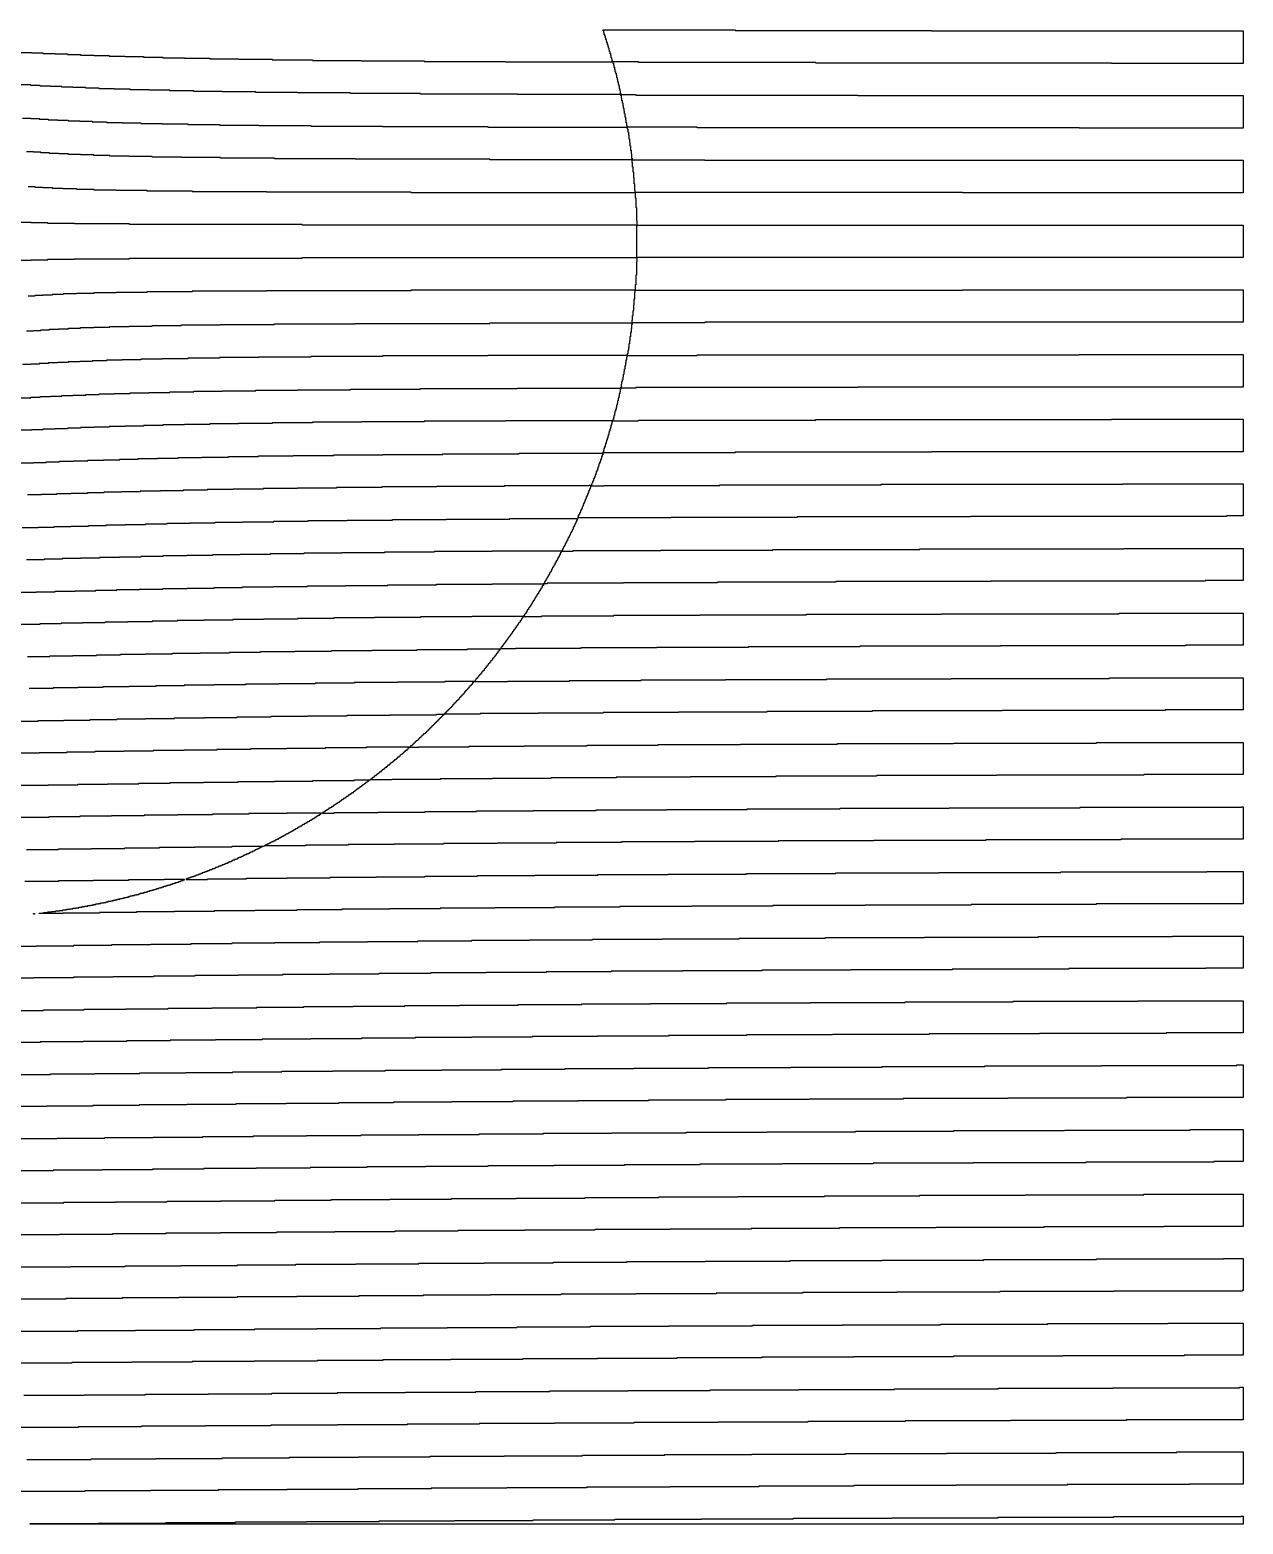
# Model space of a CAD drawing. Extents: x 600 to 5400, y 600 to 5400.
# Drawn here: x 3130 to 5400, y 600 to 3395 of the extents above; entities that cross this region are included whole.
import ezdxf

# ---------------------------------------------------------------- set-up
doc = ezdxf.new("R2010")
doc.units = 0
doc.layers.add('LG_11_W2000_ZP600_INV_LG', color=5, linetype='CONTINUOUS')

msp = doc.modelspace()

# ---------------------------------------------------------------- linework, layer by layer
at = {"layer": 'LG_11_W2000_ZP600_INV_LG'}
for points in [[(4450, 3395), (4450, 3394), (4817, 3394), (4817, 3393), (5400, 3393), (5400, 3332), (5154, 3332), (5154, 3333), (4601, 3333), (4601, 3334), (4269, 3334), (4269, 3335), (4221, 3335), (4221, 3336), (4220, 3336), (4220, 3340), (4219, 3340), (4219, 3343), (4218, 3343), (4218, 3347), (4217, 3347), (4217, 3350), (4216, 3350), (4216, 3354), (4215, 3354), (4215, 3357), (4214, 3357), (4214, 3361), (4213, 3361), (4213, 3364), (4212, 3364), (4212, 3367), (4211, 3367), (4211, 3371), (4210, 3371), (4210, 3374), (4209, 3374), (4209, 3377), (4208, 3377), (4208, 3380), (4207, 3380), (4207, 3383), (4206, 3383), (4206, 3386), (4205, 3386), (4205, 3390), (4204, 3390), (4204, 3393), (4203, 3393), (4203, 3395)], [(4264, 3274), (4264, 3273), (4679, 3273), (4679, 3272), (5400, 3272), (5400, 3211), (5093, 3211), (5093, 3212), (4379, 3212), (4379, 3213), (4248, 3213), (4248, 3216), (4247, 3216), (4247, 3221), (4246, 3221), (4246, 3227), (4245, 3227), (4245, 3232), (4244, 3232), (4244, 3238), (4243, 3238), (4243, 3243), (4242, 3243), (4242, 3248), (4241, 3248), (4241, 3253), (4240, 3253), (4240, 3258), (4239, 3258), (4239, 3262), (4238, 3262), (4238, 3267), (4237, 3267), (4237, 3272), (4236, 3272), (4236, 3274)], [(4393, 3152), (4393, 3151), (5400, 3151), (5400, 3090), (4875, 3090), (4875, 3091), (4263, 3091), (4263, 3095), (4262, 3095), (4262, 3107), (4261, 3107), (4261, 3118), (4260, 3118), (4260, 3129), (4259, 3129), (4259, 3138), (4258, 3138), (4258, 3147), (4257, 3147), (4257, 3152)], [(5400, 3030), (5400, 2969), (4266, 2969), (4266, 3030)], [(5400, 2909), (5400, 2848), (4393, 2848), (4393, 2847), (4257, 2847), (4257, 2852), (4258, 2852), (4258, 2861), (4259, 2861), (4259, 2870), (4260, 2870), (4260, 2881), (4261, 2881), (4261, 2892), (4262, 2892), (4262, 2904), (4263, 2904), (4263, 2908), (4875, 2908), (4875, 2909)], [(5400, 2788), (5400, 2727), (4679, 2727), (4679, 2726), (4264, 2726), (4264, 2725), (4236, 2725), (4236, 2727), (4237, 2727), (4237, 2732), (4238, 2732), (4238, 2737), (4239, 2737), (4239, 2741), (4240, 2741), (4240, 2746), (4241, 2746), (4241, 2751), (4242, 2751), (4242, 2756), (4243, 2756), (4243, 2761), (4244, 2761), (4244, 2767), (4245, 2767), (4245, 2772), (4246, 2772), (4246, 2778), (4247, 2778), (4247, 2783), (4248, 2783), (4248, 2786), (4379, 2786), (4379, 2787), (5093, 2787), (5093, 2788)], [(5400, 2667), (5400, 2606), (4817, 2606), (4817, 2605), (4450, 2605), (4450, 2604), (4203, 2604), (4203, 2606), (4204, 2606), (4204, 2609), (4205, 2609), (4205, 2613), (4206, 2613), (4206, 2616), (4207, 2616), (4207, 2619), (4208, 2619), (4208, 2622), (4209, 2622), (4209, 2625), (4210, 2625), (4210, 2628), (4211, 2628), (4211, 2632), (4212, 2632), (4212, 2635), (4213, 2635), (4213, 2638), (4214, 2638), (4214, 2642), (4215, 2642), (4215, 2645), (4216, 2645), (4216, 2649), (4217, 2649), (4217, 2652), (4218, 2652), (4218, 2656), (4219, 2656), (4219, 2659), (4220, 2659), (4220, 2663), (4221, 2663), (4221, 2664), (4269, 2664), (4269, 2665), (4601, 2665), (4601, 2666), (5154, 2666), (5154, 2667)], [(5400, 2546), (5400, 2486), (5369, 2486), (5369, 2485), (4890, 2485), (4890, 2484), (4566, 2484), (4566, 2483), (4330, 2483), (4330, 2482), (4156, 2482), (4156, 2484), (4157, 2484), (4157, 2487), (4158, 2487), (4158, 2489), (4159, 2489), (4159, 2491), (4160, 2491), (4160, 2493), (4161, 2493), (4161, 2496), (4162, 2496), (4162, 2498), (4163, 2498), (4163, 2500), (4164, 2500), (4164, 2503), (4165, 2503), (4165, 2505), (4166, 2505), (4166, 2507), (4167, 2507), (4167, 2510), (4168, 2510), (4168, 2512), (4169, 2512), (4169, 2515), (4170, 2515), (4170, 2517), (4171, 2517), (4171, 2519), (4172, 2519), (4172, 2522), (4173, 2522), (4173, 2524), (4174, 2524), (4174, 2527), (4175, 2527), (4175, 2529), (4176, 2529), (4176, 2532), (4177, 2532), (4177, 2534), (4178, 2534), (4178, 2537), (4179, 2537), (4179, 2539), (4180, 2539), (4180, 2542), (4204, 2542), (4204, 2543), (4421, 2543), (4421, 2544), (4723, 2544), (4723, 2545), (5175, 2545), (5175, 2546)], [(5400, 2425), (5400, 2365), (5329, 2365), (5329, 2364), (4929, 2364), (4929, 2363), (4638, 2363), (4638, 2362), (4417, 2362), (4417, 2361), (4241, 2361), (4241, 2360), (4098, 2360), (4098, 2359), (4092, 2359), (4092, 2360), (4093, 2360), (4093, 2361), (4094, 2361), (4094, 2363), (4095, 2363), (4095, 2365), (4096, 2365), (4096, 2367), (4097, 2367), (4097, 2368), (4098, 2368), (4098, 2370), (4099, 2370), (4099, 2372), (4100, 2372), (4100, 2374), (4101, 2374), (4101, 2375), (4102, 2375), (4102, 2377), (4103, 2377), (4103, 2379), (4104, 2379), (4104, 2381), (4105, 2381), (4105, 2382), (4106, 2382), (4106, 2384), (4107, 2384), (4107, 2386), (4108, 2386), (4108, 2388), (4109, 2388), (4109, 2390), (4110, 2390), (4110, 2392), (4111, 2392), (4111, 2393), (4112, 2393), (4112, 2395), (4113, 2395), (4113, 2397), (4114, 2397), (4114, 2399), (4115, 2399), (4115, 2401), (4116, 2401), (4116, 2403), (4117, 2403), (4117, 2404), (4118, 2404), (4118, 2406), (4119, 2406), (4119, 2408), (4120, 2408), (4120, 2410), (4121, 2410), (4121, 2412), (4122, 2412), (4122, 2414), (4123, 2414), (4123, 2416), (4124, 2416), (4124, 2418), (4125, 2418), (4125, 2420), (4147, 2420), (4147, 2421), (4311, 2421), (4311, 2422), (4520, 2422), (4520, 2423), (4795, 2423), (4795, 2424), (5177, 2424), (5177, 2425)], [(5400, 2304), (5400, 2244), (5292, 2244), (5292, 2243), (4946, 2243), (4946, 2242), (4683, 2242), (4683, 2241), (4474, 2241), (4474, 2240), (4303, 2240), (4303, 2239), (4161, 2239), (4161, 2238), (4039, 2238), (4039, 2237), (4011, 2237), (4011, 2238), (4012, 2238), (4012, 2240), (4013, 2240), (4013, 2241), (4014, 2241), (4014, 2242), (4015, 2242), (4015, 2244), (4016, 2244), (4016, 2245), (4017, 2245), (4017, 2246), (4018, 2246), (4018, 2248), (4019, 2248), (4019, 2249), (4020, 2249), (4020, 2250), (4021, 2250), (4021, 2252), (4022, 2252), (4022, 2253), (4023, 2253), (4023, 2254), (4024, 2254), (4024, 2256), (4025, 2256), (4025, 2257), (4026, 2257), (4026, 2259), (4027, 2259), (4027, 2260), (4028, 2260), (4028, 2261), (4029, 2261), (4029, 2263), (4030, 2263), (4030, 2264), (4031, 2264), (4031, 2265), (4032, 2265), (4032, 2267), (4033, 2267), (4033, 2268), (4034, 2268), (4034, 2270), (4035, 2270), (4035, 2271), (4036, 2271), (4036, 2273), (4037, 2273), (4037, 2274), (4038, 2274), (4038, 2275), (4039, 2275), (4039, 2277), (4040, 2277), (4040, 2278), (4041, 2278), (4041, 2280), (4042, 2280), (4042, 2281), (4043, 2281), (4043, 2283), (4044, 2283), (4044, 2284), (4045, 2284), (4045, 2286), (4046, 2286), (4046, 2287), (4047, 2287), (4047, 2288), (4048, 2288), (4048, 2290), (4049, 2290), (4049, 2291), (4050, 2291), (4050, 2293), (4051, 2293), (4051, 2294), (4052, 2294), (4052, 2296), (4053, 2296), (4053, 2297), (4054, 2297), (4054, 2298), (4088, 2298), (4088, 2299), (4223, 2299), (4223, 2300), (4384, 2300), (4384, 2301), (4583, 2301), (4583, 2302), (4835, 2302), (4835, 2303), (5168, 2303), (5168, 2304)], [(3570, 1869), (3570, 1868), (3568, 1868), (3568, 1869)], [(3139, 1742), (3139, 1741), (3137, 1741), (3137, 1742)], [(5400, 615), (5400, 600), (3131, 600), (3131, 601), (3258, 601), (3258, 602), (3385, 602), (3385, 603), (3515, 603), (3515, 604), (3648, 604), (3648, 605), (3784, 605), (3784, 606), (3925, 606), (3925, 607), (4072, 607), (4072, 608), (4225, 608), (4225, 609), (4387, 609), (4387, 610), (4559, 610), (4559, 611), (4743, 611), (4743, 612), (4942, 612), (4942, 613), (5158, 613), (5158, 614), (5396, 614), (5396, 615)]]:
    msp.add_lwpolyline(points, close=True, dxfattribs=at)
for points in [[(3114, 3353), (3134, 3353), (3134, 3352), (3155, 3352), (3155, 3351), (3178, 3351), (3178, 3350), (3201, 3350), (3201, 3349), (3225, 3349), (3225, 3348), (3251, 3348), (3251, 3347), (3279, 3347), (3279, 3346), (3309, 3346), (3309, 3345), (3343, 3345), (3343, 3344), (3379, 3344), (3379, 3343), (3420, 3343), (3420, 3342), (3467, 3342), (3467, 3341), (3521, 3341), (3521, 3340), (3584, 3340), (3584, 3339), (3659, 3339), (3659, 3338), (3751, 3338), (3751, 3337), (3868, 3337), (3868, 3336), (4020, 3336), (4020, 3335), (4221, 3335), (4221, 3333), (4222, 3333), (4222, 3329), (4223, 3329), (4223, 3325), (4224, 3325), (4224, 3321), (4225, 3321), (4225, 3317), (4226, 3317), (4226, 3314), (4227, 3314), (4227, 3310), (4228, 3310), (4228, 3306), (4229, 3306), (4229, 3302), (4230, 3302), (4230, 3298), (4231, 3298), (4231, 3293), (4232, 3293), (4232, 3289), (4233, 3289), (4233, 3285), (4234, 3285), (4234, 3281), (4235, 3281), (4235, 3276), (4236, 3276), (4236, 3274), (4042, 3274), (4042, 3275), (3861, 3275), (3861, 3276), (3730, 3276), (3730, 3277), (3631, 3277), (3631, 3278), (3553, 3278), (3553, 3279), (3490, 3279), (3490, 3280), (3437, 3280), (3437, 3281), (3392, 3281), (3392, 3282), (3353, 3282), (3353, 3283), (3318, 3283), (3318, 3284), (3288, 3284), (3288, 3285), (3260, 3285), (3260, 3286), (3235, 3286), (3235, 3287), (3211, 3287), (3211, 3288), (3190, 3288), (3190, 3289), (3169, 3289), (3169, 3290), (3150, 3290), (3150, 3291), (3132, 3291), (3132, 3292), (3114, 3292)], [(3117, 3230), (3132, 3230), (3132, 3229), (3148, 3229), (3148, 3228), (3165, 3228), (3165, 3227), (3183, 3227), (3183, 3226), (3202, 3226), (3202, 3225), (3224, 3225), (3224, 3224), (3247, 3224), (3247, 3223), (3274, 3223), (3274, 3222), (3303, 3222), (3303, 3221), (3338, 3221), (3338, 3220), (3378, 3220), (3378, 3219), (3426, 3219), (3426, 3218), (3485, 3218), (3485, 3217), (3559, 3217), (3559, 3216), (3656, 3216), (3656, 3215), (3790, 3215), (3790, 3214), (3987, 3214), (3987, 3213), (4248, 3213), (4248, 3210), (4249, 3210), (4249, 3204), (4250, 3204), (4250, 3198), (4251, 3198), (4251, 3191), (4252, 3191), (4252, 3185), (4253, 3185), (4253, 3178), (4254, 3178), (4254, 3170), (4255, 3170), (4255, 3163), (4256, 3163), (4256, 3155), (4257, 3155), (4257, 3152), (3991, 3152), (3991, 3153), (3739, 3153), (3739, 3154), (3588, 3154), (3588, 3155), (3487, 3155), (3487, 3156), (3414, 3156), (3414, 3157), (3359, 3157), (3359, 3158), (3316, 3158), (3316, 3159), (3280, 3159), (3280, 3160), (3250, 3160), (3250, 3161), (3225, 3161), (3225, 3162), (3203, 3162), (3203, 3163), (3184, 3163), (3184, 3164), (3167, 3164), (3167, 3165), (3151, 3165), (3151, 3166), (3137, 3166), (3137, 3167), (3124, 3167)], [(3127, 3102), (3140, 3102), (3140, 3101), (3155, 3101), (3155, 3100), (3172, 3100), (3172, 3099), (3193, 3099), (3193, 3098), (3218, 3098), (3218, 3097), (3250, 3097), (3250, 3096), (3292, 3096), (3292, 3095), (3349, 3095), (3349, 3094), (3434, 3094), (3434, 3093), (3573, 3093), (3573, 3092), (3843, 3092), (3843, 3091), (4263, 3091), (4263, 3081), (4264, 3081), (4264, 3063), (4265, 3063), (4265, 3038), (4266, 3038), (4266, 3030), (3640, 3030), (3640, 3031), (3317, 3031), (3317, 3032), (3214, 3032), (3214, 3033), (3164, 3033), (3164, 3034), (3133, 3034), (3133, 3035), (3113, 3035)], [(3113, 2964), (3133, 2964), (3133, 2965), (3164, 2965), (3164, 2966), (3214, 2966), (3214, 2967), (3317, 2967), (3317, 2968), (3640, 2968), (3640, 2969), (4266, 2969), (4266, 2961), (4265, 2961), (4265, 2936), (4264, 2936), (4264, 2918), (4263, 2918), (4263, 2908), (3843, 2908), (3843, 2907), (3573, 2907), (3573, 2906), (3434, 2906), (3434, 2905), (3349, 2905), (3349, 2904), (3292, 2904), (3292, 2903), (3250, 2903), (3250, 2902), (3218, 2902), (3218, 2901), (3193, 2901), (3193, 2900), (3172, 2900), (3172, 2899), (3155, 2899), (3155, 2898), (3140, 2898), (3140, 2897), (3127, 2897)], [(3124, 2832), (3137, 2832), (3137, 2833), (3151, 2833), (3151, 2834), (3167, 2834), (3167, 2835), (3184, 2835), (3184, 2836), (3203, 2836), (3203, 2837), (3225, 2837), (3225, 2838), (3250, 2838), (3250, 2839), (3280, 2839), (3280, 2840), (3316, 2840), (3316, 2841), (3359, 2841), (3359, 2842), (3414, 2842), (3414, 2843), (3487, 2843), (3487, 2844), (3588, 2844), (3588, 2845), (3739, 2845), (3739, 2846), (3991, 2846), (3991, 2847), (4257, 2847), (4257, 2844), (4256, 2844), (4256, 2836), (4255, 2836), (4255, 2829), (4254, 2829), (4254, 2821), (4253, 2821), (4253, 2814), (4252, 2814), (4252, 2808), (4251, 2808), (4251, 2801), (4250, 2801), (4250, 2795), (4249, 2795), (4249, 2789), (4248, 2789), (4248, 2786), (3987, 2786), (3987, 2785), (3790, 2785), (3790, 2784), (3656, 2784), (3656, 2783), (3559, 2783), (3559, 2782), (3485, 2782), (3485, 2781), (3426, 2781), (3426, 2780), (3378, 2780), (3378, 2779), (3338, 2779), (3338, 2778), (3303, 2778), (3303, 2777), (3274, 2777), (3274, 2776), (3247, 2776), (3247, 2775), (3224, 2775), (3224, 2774), (3202, 2774), (3202, 2773), (3183, 2773), (3183, 2772), (3165, 2772), (3165, 2771), (3148, 2771), (3148, 2770), (3132, 2770), (3132, 2769), (3117, 2769)], [(3114, 2707), (3132, 2707), (3132, 2708), (3150, 2708), (3150, 2709), (3169, 2709), (3169, 2710), (3190, 2710), (3190, 2711), (3211, 2711), (3211, 2712), (3235, 2712), (3235, 2713), (3260, 2713), (3260, 2714), (3288, 2714), (3288, 2715), (3318, 2715), (3318, 2716), (3353, 2716), (3353, 2717), (3392, 2717), (3392, 2718), (3437, 2718), (3437, 2719), (3490, 2719), (3490, 2720), (3553, 2720), (3553, 2721), (3631, 2721), (3631, 2722), (3730, 2722), (3730, 2723), (3861, 2723), (3861, 2724), (4042, 2724), (4042, 2725), (4236, 2725), (4236, 2723), (4235, 2723), (4235, 2718), (4234, 2718), (4234, 2714), (4233, 2714), (4233, 2710), (4232, 2710), (4232, 2706), (4231, 2706), (4231, 2701), (4230, 2701), (4230, 2697), (4229, 2697), (4229, 2693), (4228, 2693), (4228, 2689), (4227, 2689), (4227, 2685), (4226, 2685), (4226, 2682), (4225, 2682), (4225, 2678), (4224, 2678), (4224, 2674), (4223, 2674), (4223, 2670), (4222, 2670), (4222, 2666), (4221, 2666), (4221, 2664), (4020, 2664), (4020, 2663), (3868, 2663), (3868, 2662), (3751, 2662), (3751, 2661), (3659, 2661), (3659, 2660), (3584, 2660), (3584, 2659), (3521, 2659), (3521, 2658), (3467, 2658), (3467, 2657), (3420, 2657), (3420, 2656), (3379, 2656), (3379, 2655), (3343, 2655), (3343, 2654), (3309, 2654), (3309, 2653), (3279, 2653), (3279, 2652), (3251, 2652), (3251, 2651), (3225, 2651), (3225, 2650), (3201, 2650), (3201, 2649), (3178, 2649), (3178, 2648), (3155, 2648), (3155, 2647), (3134, 2647), (3134, 2646), (3114, 2646)], [(3113, 2585), (3137, 2585), (3137, 2586), (3161, 2586), (3161, 2587), (3186, 2587), (3186, 2588), (3212, 2588), (3212, 2589), (3239, 2589), (3239, 2590), (3268, 2590), (3268, 2591), (3299, 2591), (3299, 2592), (3333, 2592), (3333, 2593), (3369, 2593), (3369, 2594), (3408, 2594), (3408, 2595), (3452, 2595), (3452, 2596), (3502, 2596), (3502, 2597), (3558, 2597), (3558, 2598), (3623, 2598), (3623, 2599), (3699, 2599), (3699, 2600), (3791, 2600), (3791, 2601), (3903, 2601), (3903, 2602), (4046, 2602), (4046, 2603), (4202, 2603), (4202, 2600), (4201, 2600), (4201, 2597), (4200, 2597), (4200, 2594), (4199, 2594), (4199, 2591), (4198, 2591), (4198, 2588), (4197, 2588), (4197, 2586), (4196, 2586), (4196, 2583), (4195, 2583), (4195, 2580), (4194, 2580), (4194, 2577), (4193, 2577), (4193, 2574), (4192, 2574), (4192, 2571), (4191, 2571), (4191, 2569), (4190, 2569), (4190, 2566), (4189, 2566), (4189, 2563), (4188, 2563), (4188, 2560), (4187, 2560), (4187, 2558), (4186, 2558), (4186, 2555), (4185, 2555), (4185, 2552), (4184, 2552), (4184, 2550), (4183, 2550), (4183, 2547), (4182, 2547), (4182, 2545), (4181, 2545), (4181, 2543), (4176, 2543), (4176, 2542), (4018, 2542), (4018, 2541), (3892, 2541), (3892, 2540), (3789, 2540), (3789, 2539), (3704, 2539), (3704, 2538), (3631, 2538), (3631, 2537), (3567, 2537), (3567, 2536), (3511, 2536), (3511, 2535), (3462, 2535), (3462, 2534), (3417, 2534), (3417, 2533), (3375, 2533), (3375, 2532), (3337, 2532), (3337, 2531), (3302, 2531), (3302, 2530), (3269, 2530), (3269, 2529), (3238, 2529), (3238, 2528), (3208, 2528), (3208, 2527), (3180, 2527), (3180, 2526), (3152, 2526), (3152, 2525), (3126, 2525)], [(3116, 2464), (3146, 2464), (3146, 2465), (3176, 2465), (3176, 2466), (3207, 2466), (3207, 2467), (3240, 2467), (3240, 2468), (3273, 2468), (3273, 2469), (3309, 2469), (3309, 2470), (3347, 2470), (3347, 2471), (3387, 2471), (3387, 2472), (3430, 2472), (3430, 2473), (3477, 2473), (3477, 2474), (3529, 2474), (3529, 2475), (3587, 2475), (3587, 2476), (3651, 2476), (3651, 2477), (3724, 2477), (3724, 2478), (3809, 2478), (3809, 2479), (3909, 2479), (3909, 2480), (4028, 2480), (4028, 2481), (4155, 2481), (4155, 2480), (4154, 2480), (4154, 2478), (4153, 2478), (4153, 2475), (4152, 2475), (4152, 2473), (4151, 2473), (4151, 2471), (4150, 2471), (4150, 2469), (4149, 2469), (4149, 2467), (4148, 2467), (4148, 2465), (4147, 2465), (4147, 2462), (4146, 2462), (4146, 2460), (4145, 2460), (4145, 2458), (4144, 2458), (4144, 2456), (4143, 2456), (4143, 2454), (4142, 2454), (4142, 2452), (4141, 2452), (4141, 2450), (4140, 2450), (4140, 2448), (4139, 2448), (4139, 2446), (4138, 2446), (4138, 2444), (4137, 2444), (4137, 2442), (4136, 2442), (4136, 2440), (4135, 2440), (4135, 2438), (4134, 2438), (4134, 2436), (4133, 2436), (4133, 2434), (4132, 2434), (4132, 2432), (4131, 2432), (4131, 2430), (4130, 2430), (4130, 2428), (4129, 2428), (4129, 2426), (4128, 2426), (4128, 2424), (4127, 2424), (4127, 2422), (4126, 2422), (4126, 2421), (4125, 2421), (4125, 2420), (3995, 2420), (3995, 2419), (3887, 2419), (3887, 2418), (3794, 2418), (3794, 2417), (3714, 2417), (3714, 2416), (3643, 2416), (3643, 2415), (3580, 2415), (3580, 2414), (3524, 2414), (3524, 2413), (3472, 2413), (3472, 2412), (3424, 2412), (3424, 2411), (3379, 2411), (3379, 2410), (3338, 2410), (3338, 2409), (3298, 2409), (3298, 2408), (3261, 2408), (3261, 2407), (3225, 2407), (3225, 2406), (3191, 2406), (3191, 2405), (3157, 2405), (3157, 2404), (3124, 2404)], [(3107, 2343), (3142, 2343), (3142, 2344), (3178, 2344), (3178, 2345), (3215, 2345), (3215, 2346), (3254, 2346), (3254, 2347), (3293, 2347), (3293, 2348), (3335, 2348), (3335, 2349), (3379, 2349), (3379, 2350), (3425, 2350), (3425, 2351), (3475, 2351), (3475, 2352), (3528, 2352), (3528, 2353), (3586, 2353), (3586, 2354), (3650, 2354), (3650, 2355), (3721, 2355), (3721, 2356), (3800, 2356), (3800, 2357), (3891, 2357), (3891, 2358), (3995, 2358), (3995, 2359), (4092, 2359), (4092, 2358), (4091, 2358), (4091, 2356), (4090, 2356), (4090, 2355), (4089, 2355), (4089, 2353), (4088, 2353), (4088, 2351), (4087, 2351), (4087, 2350), (4086, 2350), (4086, 2348), (4085, 2348), (4085, 2346), (4084, 2346), (4084, 2345), (4083, 2345), (4083, 2343), (4082, 2343), (4082, 2341), (4081, 2341), (4081, 2340), (4080, 2340), (4080, 2338), (4079, 2338), (4079, 2336), (4078, 2336), (4078, 2335), (4077, 2335), (4077, 2333), (4076, 2333), (4076, 2332), (4075, 2332), (4075, 2330), (4074, 2330), (4074, 2328), (4073, 2328), (4073, 2327), (4072, 2327), (4072, 2325), (4071, 2325), (4071, 2324), (4070, 2324), (4070, 2322), (4069, 2322), (4069, 2320), (4068, 2320), (4068, 2319), (4067, 2319), (4067, 2317), (4066, 2317), (4066, 2316), (4065, 2316), (4065, 2314), (4064, 2314), (4064, 2313), (4063, 2313), (4063, 2311), (4062, 2311), (4062, 2310), (4061, 2310), (4061, 2308), (4060, 2308), (4060, 2306), (4059, 2306), (4059, 2305), (4058, 2305), (4058, 2303), (4057, 2303), (4057, 2302), (4056, 2302), (4056, 2300), (4055, 2300), (4055, 2299), (4054, 2299), (4054, 2298), (3958, 2298), (3958, 2297), (3861, 2297), (3861, 2296), (3775, 2296), (3775, 2295), (3699, 2295), (3699, 2294), (3631, 2294), (3631, 2293), (3568, 2293), (3568, 2292), (3510, 2292), (3510, 2291), (3456, 2291), (3456, 2290), (3406, 2290), (3406, 2289), (3359, 2289), (3359, 2288), (3314, 2288), (3314, 2287), (3271, 2287), (3271, 2286), (3229, 2286), (3229, 2285), (3189, 2285), (3189, 2284), (3149, 2284), (3149, 2283), (3111, 2283)], [(3126, 2223), (3168, 2223), (3168, 2224), (3211, 2224), (3211, 2225), (3255, 2225), (3255, 2226), (3300, 2226), (3300, 2227), (3347, 2227), (3347, 2228), (3397, 2228), (3397, 2229), (3449, 2229), (3449, 2230), (3504, 2230), (3504, 2231), (3562, 2231), (3562, 2232), (3626, 2232), (3626, 2233), (3695, 2233), (3695, 2234), (3771, 2234), (3771, 2235), (3855, 2235), (3855, 2236), (3949, 2236), (3949, 2237), (4010, 2237), (4010, 2236), (4009, 2236), (4009, 2234), (4008, 2234), (4008, 2233), (4007, 2233), (4007, 2232), (4006, 2232), (4006, 2230), (4005, 2230), (4005, 2229), (4004, 2229), (4004, 2228), (4003, 2228), (4003, 2226), (4002, 2226), (4002, 2225), (4001, 2225), (4001, 2224), (4000, 2224), (4000, 2222), (3999, 2222), (3999, 2221), (3998, 2221), (3998, 2220), (3997, 2220), (3997, 2219), (3996, 2219), (3996, 2217), (3995, 2217), (3995, 2216), (3994, 2216), (3994, 2215), (3993, 2215), (3993, 2214), (3992, 2214), (3992, 2212), (3991, 2212), (3991, 2211), (3990, 2211), (3990, 2210), (3989, 2210), (3989, 2209), (3988, 2209), (3988, 2207), (3987, 2207), (3987, 2206), (3986, 2206), (3986, 2205), (3985, 2205), (3985, 2204), (3984, 2204), (3984, 2202), (3983, 2202), (3983, 2201), (3982, 2201), (3982, 2200), (3981, 2200), (3981, 2199), (3980, 2199), (3980, 2197), (3979, 2197), (3979, 2196), (3978, 2196), (3978, 2195), (3977, 2195), (3977, 2194), (3976, 2194), (3976, 2193), (3975, 2193), (3975, 2191), (3974, 2191), (3974, 2190), (3973, 2190), (3973, 2189), (3972, 2189), (3972, 2188), (3971, 2188), (3971, 2187), (3970, 2187), (3970, 2185), (3969, 2185), (3969, 2184), (3968, 2184), (3968, 2183), (3967, 2183), (3967, 2182), (3966, 2182), (3966, 2181), (3965, 2181), (3965, 2179), (3964, 2179), (3964, 2178), (3963, 2178), (3963, 2177), (3962, 2177), (3962, 2176), (4024, 2176), (4024, 2177), (4140, 2177), (4140, 2178), (4274, 2178), (4274, 2179), (4432, 2179), (4432, 2180), (4621, 2180), (4621, 2181), (4854, 2181), (4854, 2182), (5150, 2182), (5150, 2183), (5400, 2183), (5400, 2123), (5254, 2123), (5254, 2122), (4949, 2122), (4949, 2121), (4706, 2121), (4706, 2120), (4509, 2120), (4509, 2119), (4344, 2119), (4344, 2118), (4203, 2118), (4203, 2117), (4081, 2117), (4081, 2116), (3973, 2116), (3973, 2115), (3906, 2115), (3906, 2116), (3907, 2116), (3907, 2117), (3908, 2117), (3908, 2118), (3909, 2118), (3909, 2119), (3910, 2119), (3910, 2120), (3911, 2120), (3911, 2121), (3912, 2121), (3912, 2122), (3913, 2122), (3913, 2123), (3914, 2123), (3914, 2124), (3915, 2124), (3915, 2125), (3916, 2125), (3916, 2126), (3917, 2126), (3917, 2127), (3918, 2127), (3918, 2128), (3919, 2128), (3919, 2129), (3920, 2129), (3920, 2130), (3921, 2130), (3921, 2131), (3922, 2131), (3922, 2133), (3923, 2133), (3923, 2134), (3924, 2134), (3924, 2135), (3925, 2135), (3925, 2136), (3926, 2136), (3926, 2137), (3927, 2137), (3927, 2138), (3928, 2138), (3928, 2139), (3929, 2139), (3929, 2140), (3930, 2140), (3930, 2141), (3931, 2141), (3931, 2142), (3932, 2142), (3932, 2143), (3933, 2143), (3933, 2144), (3934, 2144), (3934, 2145), (3935, 2145), (3935, 2147), (3936, 2147), (3936, 2148), (3937, 2148), (3937, 2149), (3938, 2149), (3938, 2150), (3939, 2150), (3939, 2151), (3940, 2151), (3940, 2152), (3941, 2152), (3941, 2153), (3942, 2153), (3942, 2154), (3943, 2154), (3943, 2155), (3944, 2155), (3944, 2157), (3945, 2157), (3945, 2158), (3946, 2158), (3946, 2159), (3947, 2159), (3947, 2160), (3948, 2160), (3948, 2161), (3949, 2161), (3949, 2162), (3950, 2162), (3950, 2163), (3951, 2163), (3951, 2164), (3952, 2164), (3952, 2166), (3953, 2166), (3953, 2167), (3954, 2167), (3954, 2168), (3955, 2168), (3955, 2169), (3956, 2169), (3956, 2170), (3957, 2170), (3957, 2171), (3958, 2171), (3958, 2172), (3959, 2172), (3959, 2174), (3960, 2174), (3960, 2175), (3961, 2175), (3961, 2176), (3907, 2176), (3907, 2175), (3818, 2175), (3818, 2174), (3737, 2174), (3737, 2173), (3664, 2173), (3664, 2172), (3596, 2172), (3596, 2171), (3534, 2171), (3534, 2170), (3475, 2170), (3475, 2169), (3419, 2169), (3419, 2168), (3366, 2168), (3366, 2167), (3316, 2167), (3316, 2166), (3267, 2166), (3267, 2165), (3220, 2165), (3220, 2164), (3174, 2164), (3174, 2163), (3129, 2163)], [(3098, 2102), (3146, 2102), (3146, 2103), (3194, 2103), (3194, 2104), (3243, 2104), (3243, 2105), (3294, 2105), (3294, 2106), (3347, 2106), (3347, 2107), (3401, 2107), (3401, 2108), (3458, 2108), (3458, 2109), (3518, 2109), (3518, 2110), (3582, 2110), (3582, 2111), (3650, 2111), (3650, 2112), (3724, 2112), (3724, 2113), (3804, 2113), (3804, 2114), (3891, 2114), (3891, 2115), (3905, 2115), (3905, 2114), (3904, 2114), (3904, 2113), (3903, 2113), (3903, 2112), (3902, 2112), (3902, 2111), (3901, 2111), (3901, 2110), (3900, 2110), (3900, 2109), (3899, 2109), (3899, 2108), (3898, 2108), (3898, 2107), (3897, 2107), (3897, 2106), (3896, 2106), (3896, 2105), (3895, 2105), (3895, 2104), (3894, 2104), (3894, 2103), (3893, 2103), (3893, 2102), (3892, 2102), (3892, 2101), (3891, 2101), (3891, 2100), (3890, 2100), (3890, 2099), (3889, 2099), (3889, 2098), (3888, 2098), (3888, 2097), (3887, 2097), (3887, 2096), (3886, 2096), (3886, 2095), (3885, 2095), (3885, 2094), (3884, 2094), (3884, 2093), (3883, 2093), (3883, 2092), (3882, 2092), (3882, 2091), (3881, 2091), (3881, 2090), (3880, 2090), (3880, 2089), (3879, 2089), (3879, 2088), (3878, 2088), (3878, 2087), (3877, 2087), (3877, 2086), (3876, 2086), (3876, 2085), (3875, 2085), (3875, 2084), (3874, 2084), (3874, 2083), (3873, 2083), (3873, 2082), (3872, 2082), (3872, 2081), (3871, 2081), (3871, 2080), (3870, 2080), (3870, 2079), (3869, 2079), (3869, 2078), (3867, 2078), (3867, 2077), (3866, 2077), (3866, 2076), (3865, 2076), (3865, 2075), (3864, 2075), (3864, 2074), (3863, 2074), (3863, 2073), (3862, 2073), (3862, 2072), (3861, 2072), (3861, 2071), (3860, 2071), (3860, 2070), (3859, 2070), (3859, 2069), (3858, 2069), (3858, 2068), (3857, 2068), (3857, 2067), (3856, 2067), (3856, 2066), (3855, 2066), (3855, 2065), (3853, 2065), (3853, 2064), (3852, 2064), (3852, 2063), (3851, 2063), (3851, 2062), (3850, 2062), (3850, 2061), (3849, 2061), (3849, 2060), (3848, 2060), (3848, 2059), (3847, 2059), (3847, 2058), (3846, 2058), (3846, 2057), (3845, 2057), (3845, 2056), (3843, 2056), (3843, 2055), (3842, 2055), (3842, 2054), (3841, 2054), (3841, 2053), (3858, 2053), (3858, 2054), (3952, 2054), (3952, 2055), (4056, 2055), (4056, 2056), (4173, 2056), (4173, 2057), (4306, 2057), (4306, 2058), (4460, 2058), (4460, 2059), (4641, 2059), (4641, 2060), (4858, 2060), (4858, 2061), (5126, 2061), (5126, 2062), (5400, 2062), (5400, 2002), (5214, 2002), (5214, 2001), (4939, 2001), (4939, 2000), (4714, 2000), (4714, 1999), (4526, 1999), (4526, 1998), (4366, 1998), (4366, 1997), (4227, 1997), (4227, 1996), (4105, 1996), (4105, 1995), (3996, 1995), (3996, 1994), (3898, 1994), (3898, 1993), (3808, 1993), (3808, 1992), (3767, 1992), (3767, 1993), (3768, 1993), (3768, 1994), (3770, 1994), (3770, 1995), (3771, 1995), (3771, 1996), (3772, 1996), (3772, 1997), (3774, 1997), (3774, 1998), (3775, 1998), (3775, 1999), (3776, 1999), (3776, 2000), (3778, 2000), (3778, 2001), (3779, 2001), (3779, 2002), (3780, 2002), (3780, 2003), (3781, 2003), (3781, 2004), (3783, 2004), (3783, 2005), (3784, 2005), (3784, 2006), (3785, 2006), (3785, 2007), (3786, 2007), (3786, 2008), (3788, 2008), (3788, 2009), (3789, 2009), (3789, 2010), (3790, 2010), (3790, 2011), (3791, 2011), (3791, 2012), (3793, 2012), (3793, 2013), (3794, 2013), (3794, 2014), (3795, 2014), (3795, 2015), (3796, 2015), (3796, 2016), (3798, 2016), (3798, 2017), (3799, 2017), (3799, 2018), (3800, 2018), (3800, 2019), (3801, 2019), (3801, 2020), (3803, 2020), (3803, 2021), (3804, 2021), (3804, 2022), (3805, 2022), (3805, 2023), (3806, 2023), (3806, 2024), (3807, 2024), (3807, 2025), (3809, 2025), (3809, 2026), (3810, 2026), (3810, 2027), (3811, 2027), (3811, 2028), (3812, 2028), (3812, 2029), (3813, 2029), (3813, 2030), (3815, 2030), (3815, 2031), (3816, 2031), (3816, 2032), (3817, 2032), (3817, 2033), (3818, 2033), (3818, 2034), (3819, 2034), (3819, 2035), (3821, 2035), (3821, 2036), (3822, 2036), (3822, 2037), (3823, 2037), (3823, 2038), (3824, 2038), (3824, 2039), (3825, 2039), (3825, 2040), (3826, 2040), (3826, 2041), (3828, 2041), (3828, 2042), (3829, 2042), (3829, 2043), (3830, 2043), (3830, 2044), (3831, 2044), (3831, 2045), (3832, 2045), (3832, 2046), (3833, 2046), (3833, 2047), (3834, 2047), (3834, 2048), (3836, 2048), (3836, 2049), (3837, 2049), (3837, 2050), (3838, 2050), (3838, 2051), (3839, 2051), (3839, 2052), (3840, 2052), (3840, 2053), (3760, 2053), (3760, 2052), (3683, 2052), (3683, 2051), (3611, 2051), (3611, 2050), (3543, 2050), (3543, 2049), (3480, 2049), (3480, 2048), (3419, 2048), (3419, 2047), (3361, 2047), (3361, 2046), (3306, 2046), (3306, 2045), (3252, 2045), (3252, 2044), (3199, 2044), (3199, 2043), (3148, 2043), (3148, 2042), (3097, 2042)], [(3111, 1982), (3165, 1982), (3165, 1983), (3220, 1983), (3220, 1984), (3276, 1984), (3276, 1985), (3334, 1985), (3334, 1986), (3393, 1986), (3393, 1987), (3455, 1987), (3455, 1988), (3520, 1988), (3520, 1989), (3588, 1989), (3588, 1990), (3660, 1990), (3660, 1991), (3738, 1991), (3738, 1992), (3766, 1992), (3766, 1991), (3764, 1991), (3764, 1990), (3763, 1990), (3763, 1989), (3762, 1989), (3762, 1988), (3760, 1988), (3760, 1987), (3759, 1987), (3759, 1986), (3758, 1986), (3758, 1985), (3756, 1985), (3756, 1984), (3755, 1984), (3755, 1983), (3754, 1983), (3754, 1982), (3752, 1982), (3752, 1981), (3751, 1981), (3751, 1980), (3750, 1980), (3750, 1979), (3748, 1979), (3748, 1978), (3747, 1978), (3747, 1977), (3746, 1977), (3746, 1976), (3744, 1976), (3744, 1975), (3743, 1975), (3743, 1974), (3741, 1974), (3741, 1973), (3740, 1973), (3740, 1972), (3739, 1972), (3739, 1971), (3737, 1971), (3737, 1970), (3736, 1970), (3736, 1969), (3735, 1969), (3735, 1968), (3733, 1968), (3733, 1967), (3732, 1967), (3732, 1966), (3730, 1966), (3730, 1965), (3729, 1965), (3729, 1964), (3727, 1964), (3727, 1963), (3726, 1963), (3726, 1962), (3725, 1962), (3725, 1961), (3723, 1961), (3723, 1960), (3722, 1960), (3722, 1959), (3720, 1959), (3720, 1958), (3719, 1958), (3719, 1957), (3717, 1957), (3717, 1956), (3716, 1956), (3716, 1955), (3714, 1955), (3714, 1954), (3713, 1954), (3713, 1953), (3712, 1953), (3712, 1952), (3710, 1952), (3710, 1951), (3709, 1951), (3709, 1950), (3707, 1950), (3707, 1949), (3706, 1949), (3706, 1948), (3704, 1948), (3704, 1947), (3703, 1947), (3703, 1946), (3701, 1946), (3701, 1945), (3700, 1945), (3700, 1944), (3698, 1944), (3698, 1943), (3697, 1943), (3697, 1942), (3695, 1942), (3695, 1941), (3694, 1941), (3694, 1940), (3692, 1940), (3692, 1939), (3690, 1939), (3690, 1938), (3689, 1938), (3689, 1937), (3687, 1937), (3687, 1936), (3686, 1936), (3686, 1935), (3684, 1935), (3684, 1934), (3683, 1934), (3683, 1933), (3681, 1933), (3681, 1932), (3680, 1932), (3680, 1931), (3678, 1931), (3678, 1930), (3700, 1930), (3700, 1931), (3782, 1931), (3782, 1932), (3870, 1932), (3870, 1933), (3966, 1933), (3966, 1934), (4072, 1934), (4072, 1935), (4190, 1935), (4190, 1936), (4322, 1936), (4322, 1937), (4472, 1937), (4472, 1938), (4646, 1938), (4646, 1939), (4850, 1939), (4850, 1940), (5095, 1940), (5095, 1941), (5397, 1941), (5397, 1942), (5400, 1942), (5400, 1881), (5171, 1881), (5171, 1880), (4919, 1880), (4919, 1879), (4709, 1879), (4709, 1878), (4530, 1878), (4530, 1877), (4374, 1877), (4374, 1876), (4237, 1876), (4237, 1875), (4115, 1875), (4115, 1874), (4005, 1874), (4005, 1873), (3904, 1873), (3904, 1872), (3812, 1872), (3812, 1871), (3726, 1871), (3726, 1870), (3646, 1870), (3646, 1869), (3570, 1869), (3570, 1870), (3572, 1870), (3572, 1871), (3574, 1871), (3574, 1872), (3576, 1872), (3576, 1873), (3578, 1873), (3578, 1874), (3580, 1874), (3580, 1875), (3582, 1875), (3582, 1876), (3584, 1876), (3584, 1877), (3586, 1877), (3586, 1878), (3588, 1878), (3588, 1879), (3590, 1879), (3590, 1880), (3592, 1880), (3592, 1881), (3594, 1881), (3594, 1882), (3596, 1882), (3596, 1883), (3597, 1883), (3597, 1884), (3599, 1884), (3599, 1885), (3601, 1885), (3601, 1886), (3603, 1886), (3603, 1887), (3605, 1887), (3605, 1888), (3607, 1888), (3607, 1889), (3608, 1889), (3608, 1890), (3610, 1890), (3610, 1891), (3612, 1891), (3612, 1892), (3614, 1892), (3614, 1893), (3616, 1893), (3616, 1894), (3618, 1894), (3618, 1895), (3619, 1895), (3619, 1896), (3621, 1896), (3621, 1897), (3623, 1897), (3623, 1898), (3625, 1898), (3625, 1899), (3626, 1899), (3626, 1900), (3628, 1900), (3628, 1901), (3630, 1901), (3630, 1902), (3632, 1902), (3632, 1903), (3633, 1903), (3633, 1904), (3635, 1904), (3635, 1905), (3637, 1905), (3637, 1906), (3639, 1906), (3639, 1907), (3640, 1907), (3640, 1908), (3642, 1908), (3642, 1909), (3644, 1909), (3644, 1910), (3645, 1910), (3645, 1911), (3647, 1911), (3647, 1912), (3649, 1912), (3649, 1913), (3650, 1913), (3650, 1914), (3652, 1914), (3652, 1915), (3654, 1915), (3654, 1916), (3655, 1916), (3655, 1917), (3657, 1917), (3657, 1918), (3659, 1918), (3659, 1919), (3660, 1919), (3660, 1920), (3662, 1920), (3662, 1921), (3664, 1921), (3664, 1922), (3665, 1922), (3665, 1923), (3667, 1923), (3667, 1924), (3668, 1924), (3668, 1925), (3670, 1925), (3670, 1926), (3672, 1926), (3672, 1927), (3673, 1927), (3673, 1928), (3675, 1928), (3675, 1929), (3676, 1929), (3676, 1930), (3612, 1930), (3612, 1929), (3540, 1929), (3540, 1928), (3472, 1928), (3472, 1927), (3407, 1927), (3407, 1926), (3344, 1926), (3344, 1925), (3283, 1925), (3283, 1924), (3224, 1924), (3224, 1923), (3166, 1923), (3166, 1922), (3109, 1922)], [(3124, 1862), (3184, 1862), (3184, 1863), (3246, 1863), (3246, 1864), (3308, 1864), (3308, 1865), (3373, 1865), (3373, 1866), (3439, 1866), (3439, 1867), (3509, 1867), (3509, 1868), (3566, 1868), (3566, 1867), (3564, 1867), (3564, 1866), (3562, 1866), (3562, 1865), (3560, 1865), (3560, 1864), (3558, 1864), (3558, 1863), (3556, 1863), (3556, 1862), (3554, 1862), (3554, 1861), (3552, 1861), (3552, 1860), (3550, 1860), (3550, 1859), (3548, 1859), (3548, 1858), (3546, 1858), (3546, 1857), (3544, 1857), (3544, 1856), (3542, 1856), (3542, 1855), (3540, 1855), (3540, 1854), (3538, 1854), (3538, 1853), (3535, 1853), (3535, 1852), (3533, 1852), (3533, 1851), (3531, 1851), (3531, 1850), (3529, 1850), (3529, 1849), (3527, 1849), (3527, 1848), (3525, 1848), (3525, 1847), (3522, 1847), (3522, 1846), (3520, 1846), (3520, 1845), (3518, 1845), (3518, 1844), (3516, 1844), (3516, 1843), (3513, 1843), (3513, 1842), (3511, 1842), (3511, 1841), (3509, 1841), (3509, 1840), (3507, 1840), (3507, 1839), (3504, 1839), (3504, 1838), (3502, 1838), (3502, 1837), (3500, 1837), (3500, 1836), (3497, 1836), (3497, 1835), (3495, 1835), (3495, 1834), (3493, 1834), (3493, 1833), (3490, 1833), (3490, 1832), (3488, 1832), (3488, 1831), (3485, 1831), (3485, 1830), (3483, 1830), (3483, 1829), (3481, 1829), (3481, 1828), (3478, 1828), (3478, 1827), (3476, 1827), (3476, 1826), (3473, 1826), (3473, 1825), (3471, 1825), (3471, 1824), (3468, 1824), (3468, 1823), (3466, 1823), (3466, 1822), (3463, 1822), (3463, 1821), (3461, 1821), (3461, 1820), (3458, 1820), (3458, 1819), (3455, 1819), (3455, 1818), (3453, 1818), (3453, 1817), (3450, 1817), (3450, 1816), (3448, 1816), (3448, 1815), (3445, 1815), (3445, 1814), (3442, 1814), (3442, 1813), (3440, 1813), (3440, 1812), (3437, 1812), (3437, 1811), (3434, 1811), (3434, 1810), (3431, 1810), (3431, 1809), (3429, 1809), (3429, 1808), (3426, 1808), (3426, 1807), (3423, 1807), (3423, 1806), (3463, 1806), (3463, 1807), (3536, 1807), (3536, 1808), (3612, 1808), (3612, 1809), (3692, 1809), (3692, 1810), (3778, 1810), (3778, 1811), (3869, 1811), (3869, 1812), (3968, 1812), (3968, 1813), (4075, 1813), (4075, 1814), (4193, 1814), (4193, 1815), (4324, 1815), (4324, 1816), (4471, 1816), (4471, 1817), (4638, 1817), (4638, 1818), (4831, 1818), (4831, 1819), (5059, 1819), (5059, 1820), (5332, 1820), (5332, 1821), (5400, 1821), (5400, 1760), (5125, 1760), (5125, 1759), (4891, 1759), (4891, 1758), (4693, 1758), (4693, 1757), (4520, 1757), (4520, 1756), (4369, 1756), (4369, 1755), (4234, 1755), (4234, 1754), (4112, 1754), (4112, 1753), (4000, 1753), (4000, 1752), (3898, 1752), (3898, 1751), (3803, 1751), (3803, 1750), (3714, 1750), (3714, 1749), (3630, 1749), (3630, 1748), (3551, 1748), (3551, 1747), (3475, 1747), (3475, 1746), (3401, 1746), (3401, 1745), (3330, 1745), (3330, 1744), (3261, 1744), (3261, 1743), (3193, 1743), (3193, 1742), (3148, 1742), (3148, 1743), (3156, 1743), (3156, 1744), (3164, 1744), (3164, 1745), (3171, 1745), (3171, 1746), (3179, 1746), (3179, 1747), (3186, 1747), (3186, 1748), (3192, 1748), (3192, 1749), (3199, 1749), (3199, 1750), (3205, 1750), (3205, 1751), (3211, 1751), (3211, 1752), (3217, 1752), (3217, 1753), (3222, 1753), (3222, 1754), (3228, 1754), (3228, 1755), (3233, 1755), (3233, 1756), (3239, 1756), (3239, 1757), (3244, 1757), (3244, 1758), (3249, 1758), (3249, 1759), (3254, 1759), (3254, 1760), (3259, 1760), (3259, 1761), (3263, 1761), (3263, 1762), (3268, 1762), (3268, 1763), (3273, 1763), (3273, 1764), (3277, 1764), (3277, 1765), (3282, 1765), (3282, 1766), (3286, 1766), (3286, 1767), (3290, 1767), (3290, 1768), (3294, 1768), (3294, 1769), (3299, 1769), (3299, 1770), (3303, 1770), (3303, 1771), (3307, 1771), (3307, 1772), (3311, 1772), (3311, 1773), (3315, 1773), (3315, 1774), (3318, 1774), (3318, 1775), (3322, 1775), (3322, 1776), (3326, 1776), (3326, 1777), (3330, 1777), (3330, 1778), (3334, 1778), (3334, 1779), (3337, 1779), (3337, 1780), (3341, 1780), (3341, 1781), (3344, 1781), (3344, 1782), (3348, 1782), (3348, 1783), (3351, 1783), (3351, 1784), (3355, 1784), (3355, 1785), (3358, 1785), (3358, 1786), (3362, 1786), (3362, 1787), (3365, 1787), (3365, 1788), (3368, 1788), (3368, 1789), (3372, 1789), (3372, 1790), (3375, 1790), (3375, 1791), (3378, 1791), (3378, 1792), (3381, 1792), (3381, 1793), (3384, 1793), (3384, 1794), (3387, 1794), (3387, 1795), (3391, 1795), (3391, 1796), (3394, 1796), (3394, 1797), (3397, 1797), (3397, 1798), (3400, 1798), (3400, 1799), (3403, 1799), (3403, 1800), (3406, 1800), (3406, 1801), (3409, 1801), (3409, 1802), (3412, 1802), (3412, 1803), (3414, 1803), (3414, 1804), (3417, 1804), (3417, 1805), (3420, 1805), (3420, 1806), (3382, 1806), (3382, 1805), (3315, 1805), (3315, 1804), (3249, 1804), (3249, 1803), (3184, 1803), (3184, 1802), (3121, 1802)], [(3074, 1681), (3143, 1681), (3143, 1682), (3213, 1682), (3213, 1683), (3284, 1683), (3284, 1684), (3357, 1684), (3357, 1685), (3432, 1685), (3432, 1686), (3509, 1686), (3509, 1687), (3589, 1687), (3589, 1688), (3673, 1688), (3673, 1689), (3762, 1689), (3762, 1690), (3856, 1690), (3856, 1691), (3957, 1691), (3957, 1692), (4065, 1692), (4065, 1693), (4183, 1693), (4183, 1694), (4313, 1694), (4313, 1695), (4457, 1695), (4457, 1696), (4619, 1696), (4619, 1697), (4804, 1697), (4804, 1698), (5017, 1698), (5017, 1699), (5268, 1699), (5268, 1700), (5400, 1700), (5400, 1640), (5330, 1640), (5330, 1639), (5074, 1639), (5074, 1638), (4856, 1638), (4856, 1637), (4667, 1637), (4667, 1636), (4500, 1636), (4500, 1635), (4352, 1635), (4352, 1634), (4218, 1634), (4218, 1633), (4096, 1633), (4096, 1632), (3984, 1632), (3984, 1631), (3880, 1631), (3880, 1630), (3783, 1630), (3783, 1629), (3691, 1629), (3691, 1628), (3603, 1628), (3603, 1627), (3520, 1627), (3520, 1626), (3439, 1626), (3439, 1625), (3362, 1625), (3362, 1624), (3286, 1624), (3286, 1623), (3212, 1623), (3212, 1622), (3138, 1622), (3138, 1621), (3066, 1621)], [(3080, 1561), (3156, 1561), (3156, 1562), (3232, 1562), (3232, 1563), (3310, 1563), (3310, 1564), (3389, 1564), (3389, 1565), (3471, 1565), (3471, 1566), (3555, 1566), (3555, 1567), (3643, 1567), (3643, 1568), (3735, 1568), (3735, 1569), (3832, 1569), (3832, 1570), (3934, 1570), (3934, 1571), (4044, 1571), (4044, 1572), (4163, 1572), (4163, 1573), (4292, 1573), (4292, 1574), (4434, 1574), (4434, 1575), (4591, 1575), (4591, 1576), (4768, 1576), (4768, 1577), (4970, 1577), (4970, 1578), (5203, 1578), (5203, 1579), (5400, 1579), (5400, 1519), (5256, 1519), (5256, 1518), (5019, 1518), (5019, 1517), (4813, 1517), (4813, 1516), (4632, 1516), (4632, 1515), (4471, 1515), (4471, 1514), (4325, 1514), (4325, 1513), (4192, 1513), (4192, 1512), (4070, 1512), (4070, 1511), (3957, 1511), (3957, 1510), (3851, 1510), (3851, 1509), (3751, 1509), (3751, 1508), (3656, 1508), (3656, 1507), (3565, 1507), (3565, 1506), (3478, 1506), (3478, 1505), (3393, 1505), (3393, 1504), (3311, 1504), (3311, 1503), (3230, 1503), (3230, 1502), (3150, 1502), (3150, 1501), (3072, 1501)], [(3087, 1441), (3169, 1441), (3169, 1442), (3252, 1442), (3252, 1443), (3336, 1443), (3336, 1444), (3422, 1444), (3422, 1445), (3510, 1445), (3510, 1446), (3602, 1446), (3602, 1447), (3697, 1447), (3697, 1448), (3796, 1448), (3796, 1449), (3901, 1449), (3901, 1450), (4013, 1450), (4013, 1451), (4132, 1451), (4132, 1452), (4260, 1452), (4260, 1453), (4400, 1453), (4400, 1454), (4554, 1454), (4554, 1455), (4725, 1455), (4725, 1456), (4917, 1456), (4917, 1457), (5135, 1457), (5135, 1458), (5388, 1458), (5388, 1459), (5400, 1459), (5400, 1398), (5182, 1398), (5182, 1397), (4960, 1397), (4960, 1396), (4764, 1396), (4764, 1395), (4589, 1395), (4589, 1394), (4432, 1394), (4432, 1393), (4288, 1393), (4288, 1392), (4156, 1392), (4156, 1391), (4034, 1391), (4034, 1390), (3919, 1390), (3919, 1389), (3811, 1389), (3811, 1388), (3708, 1388), (3708, 1387), (3610, 1387), (3610, 1386), (3516, 1386), (3516, 1385), (3424, 1385), (3424, 1384), (3335, 1384), (3335, 1383), (3248, 1383), (3248, 1382), (3162, 1382), (3162, 1381), (3077, 1381)], [(3093, 1321), (3181, 1321), (3181, 1322), (3271, 1322), (3271, 1323), (3361, 1323), (3361, 1324), (3454, 1324), (3454, 1325), (3549, 1325), (3549, 1326), (3648, 1326), (3648, 1327), (3750, 1327), (3750, 1328), (3858, 1328), (3858, 1329), (3971, 1329), (3971, 1330), (4091, 1330), (4091, 1331), (4219, 1331), (4219, 1332), (4358, 1332), (4358, 1333), (4509, 1333), (4509, 1334), (4675, 1334), (4675, 1335), (4859, 1335), (4859, 1336), (5066, 1336), (5066, 1337), (5301, 1337), (5301, 1338), (5400, 1338), (5400, 1278), (5345, 1278), (5345, 1277), (5106, 1277), (5106, 1276), (4895, 1276), (4895, 1275), (4708, 1275), (4708, 1274), (4538, 1274), (4538, 1273), (4384, 1273), (4384, 1272), (4242, 1272), (4242, 1271), (4111, 1271), (4111, 1270), (3987, 1270), (3987, 1269), (3871, 1269), (3871, 1268), (3761, 1268), (3761, 1267), (3655, 1267), (3655, 1266), (3554, 1266), (3554, 1265), (3456, 1265), (3456, 1264), (3360, 1264), (3360, 1263), (3266, 1263), (3266, 1262), (3174, 1262), (3174, 1261), (3083, 1261)], [(3099, 1201), (3194, 1201), (3194, 1202), (3290, 1202), (3290, 1203), (3387, 1203), (3387, 1204), (3487, 1204), (3487, 1205), (3589, 1205), (3589, 1206), (3694, 1206), (3694, 1207), (3804, 1207), (3804, 1208), (3919, 1208), (3919, 1209), (4040, 1209), (4040, 1210), (4169, 1210), (4169, 1211), (4307, 1211), (4307, 1212), (4455, 1212), (4455, 1213), (4617, 1213), (4617, 1214), (4795, 1214), (4795, 1215), (4992, 1215), (4992, 1216), (5214, 1216), (5214, 1217), (5400, 1217), (5400, 1157), (5252, 1157), (5252, 1156), (5027, 1156), (5027, 1155), (4826, 1155), (4826, 1154), (4645, 1154), (4645, 1153), (4480, 1153), (4480, 1152), (4328, 1152), (4328, 1151), (4187, 1151), (4187, 1150), (4056, 1150), (4056, 1149), (3931, 1149), (3931, 1148), (3813, 1148), (3813, 1147), (3701, 1147), (3701, 1146), (3592, 1146), (3592, 1145), (3487, 1145), (3487, 1144), (3385, 1144), (3385, 1143), (3285, 1143), (3285, 1142), (3186, 1142), (3186, 1141), (3088, 1141)], [(3106, 1081), (3207, 1081), (3207, 1082), (3309, 1082), (3309, 1083), (3413, 1083), (3413, 1084), (3519, 1084), (3519, 1085), (3628, 1085), (3628, 1086), (3740, 1086), (3740, 1087), (3858, 1087), (3858, 1088), (3980, 1088), (3980, 1089), (4110, 1089), (4110, 1090), (4247, 1090), (4247, 1091), (4394, 1091), (4394, 1092), (4553, 1092), (4553, 1093), (4725, 1093), (4725, 1094), (4915, 1094), (4915, 1095), (5126, 1095), (5126, 1096), (5363, 1096), (5363, 1097), (5400, 1097), (5400, 1037), (5398, 1037), (5398, 1036), (5158, 1036), (5158, 1035), (4945, 1035), (4945, 1034), (4752, 1034), (4752, 1033), (4576, 1033), (4576, 1032), (4414, 1032), (4414, 1031), (4264, 1031), (4264, 1030), (4124, 1030), (4124, 1029), (3992, 1029), (3992, 1028), (3866, 1028), (3866, 1027), (3746, 1027), (3746, 1026), (3630, 1026), (3630, 1025), (3518, 1025), (3518, 1024), (3409, 1024), (3409, 1023), (3303, 1023), (3303, 1022), (3198, 1022), (3198, 1021), (3094, 1021)], [(3112, 961), (3220, 961), (3220, 962), (3328, 962), (3328, 963), (3438, 963), (3438, 964), (3551, 964), (3551, 965), (3667, 965), (3667, 966), (3787, 966), (3787, 967), (3911, 967), (3911, 968), (4042, 968), (4042, 969), (4179, 969), (4179, 970), (4325, 970), (4325, 971), (4482, 971), (4482, 972), (4650, 972), (4650, 973), (4834, 973), (4834, 974), (5035, 974), (5035, 975), (5259, 975), (5259, 976), (5400, 976), (5400, 916), (5290, 916), (5290, 915), (5063, 915), (5063, 914), (4858, 914), (4858, 913), (4672, 913), (4672, 912), (4500, 912), (4500, 911), (4341, 911), (4341, 910), (4192, 910), (4192, 909), (4052, 909), (4052, 908), (3918, 908), (3918, 907), (3791, 907), (3791, 906), (3668, 906), (3668, 905), (3550, 905), (3550, 904), (3434, 904), (3434, 903), (3321, 903), (3321, 902), (3209, 902), (3209, 901), (3099, 901)], [(3119, 841), (3232, 841), (3232, 842), (3347, 842), (3347, 843), (3464, 843), (3464, 844), (3583, 844), (3583, 845), (3706, 845), (3706, 846), (3833, 846), (3833, 847), (3965, 847), (3965, 848), (4103, 848), (4103, 849), (4249, 849), (4249, 850), (4403, 850), (4403, 851), (4569, 851), (4569, 852), (4748, 852), (4748, 853), (4942, 853), (4942, 854), (5156, 854), (5156, 855), (5393, 855), (5393, 856), (5400, 856), (5400, 795), (5181, 795), (5181, 794), (4965, 794), (4965, 793), (4768, 793), (4768, 792), (4586, 792), (4586, 791), (4418, 791), (4418, 790), (4260, 790), (4260, 789), (4112, 789), (4112, 788), (3971, 788), (3971, 787), (3836, 787), (3836, 786), (3706, 786), (3706, 785), (3581, 785), (3581, 784), (3459, 784), (3459, 783), (3339, 783), (3339, 782), (3221, 782), (3221, 781), (3104, 781)], [(3125, 721), (3245, 721), (3245, 722), (3366, 722), (3366, 723), (3490, 723), (3490, 724), (3616, 724), (3616, 725), (3745, 725), (3745, 726), (3879, 726), (3879, 727), (4018, 727), (4018, 728), (4164, 728), (4164, 729), (4318, 729), (4318, 730), (4481, 730), (4481, 731), (4656, 731), (4656, 732), (4845, 732), (4845, 733), (5050, 733), (5050, 734), (5276, 734), (5276, 735), (5400, 735), (5400, 675), (5300, 675), (5300, 674), (5071, 674), (5071, 673), (4863, 673), (4863, 672), (4672, 672), (4672, 671), (4494, 671), (4494, 670), (4328, 670), (4328, 669), (4172, 669), (4172, 668), (4023, 668), (4023, 667), (3881, 667), (3881, 666), (3744, 666), (3744, 665), (3612, 665), (3612, 664), (3483, 664), (3483, 663), (3357, 663), (3357, 662), (3233, 662), (3233, 661), (3110, 661)]]:
    msp.add_lwpolyline(points, dxfattribs=at)

doc.saveas('drawing.dxf')
